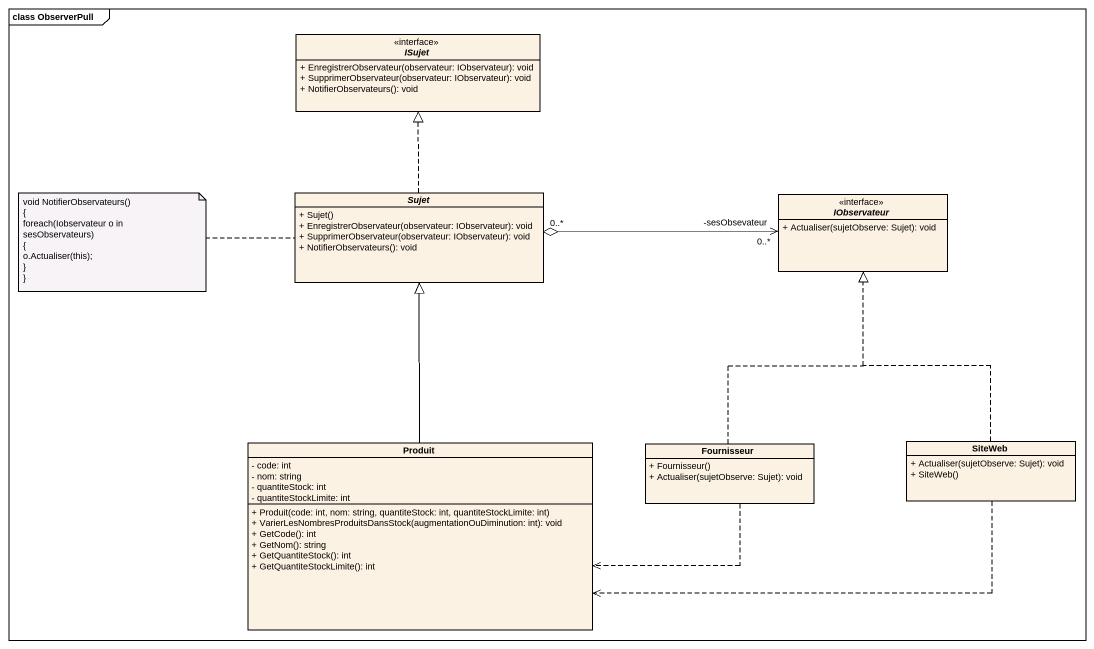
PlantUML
@startuml
mainframe class ObserverPull
hide circle
hide empty members
skinparam classAttributeIconSize 0
interface ISujet <<interface>> {
  + EnregistrerObservateur(observateur: IObservateur): void
  + SupprimerObservateur(observateur: IObservateur): void
  + NotifierObservateurs(): void
}
abstract class Sujet {
  + Sujet()
  + EnregistrerObservateur(observateur: IObservateur): void
  + SupprimerObservateur(observateur: IObservateur): void
  + NotifierObservateurs(): void
}
interface IObservateur <<interface>> {
  + Actualiser(sujetObserve: Sujet): void
}
class Produit {
  - code: int
  - nom: string
  - quantiteStock: int
  - quantiteStockLimite: int
  + Produit(code: int, nom: string, quantiteStock: int, quantiteStockLimite: int)
  + VarierLesNombresProduitsDansStock(augmentationOuDiminution: int): void
  + GetCode(): int
  + GetNom(): string
  + GetQuantiteStock(): int
  + GetQuantiteStockLimite(): int
}
class Fournisseur {
  + Fournisseur()
  + Actualiser(sujetObserve: Sujet): void
}
class SiteWeb {
  + Actualiser(sujetObserve: Sujet): void
  + SiteWeb()
}
Sujet .up.|> ISujet
IObservateur "-sesObsevateur\n0..*" <-left-o "0..*" Sujet
Produit -up-|> Sujet
Fournisseur .up.|> IObservateur
Fournisseur .left.> Produit
SiteWeb .up.|> IObservateur
SiteWeb .left.> Produit
note left of Sujet
  void NotifierObservateurs()
  {
  foreach(Iobservateur o in sesObservateurs)
  {
  o.Actualiser(this);
  ~}
  ~}
end note
@enduml
